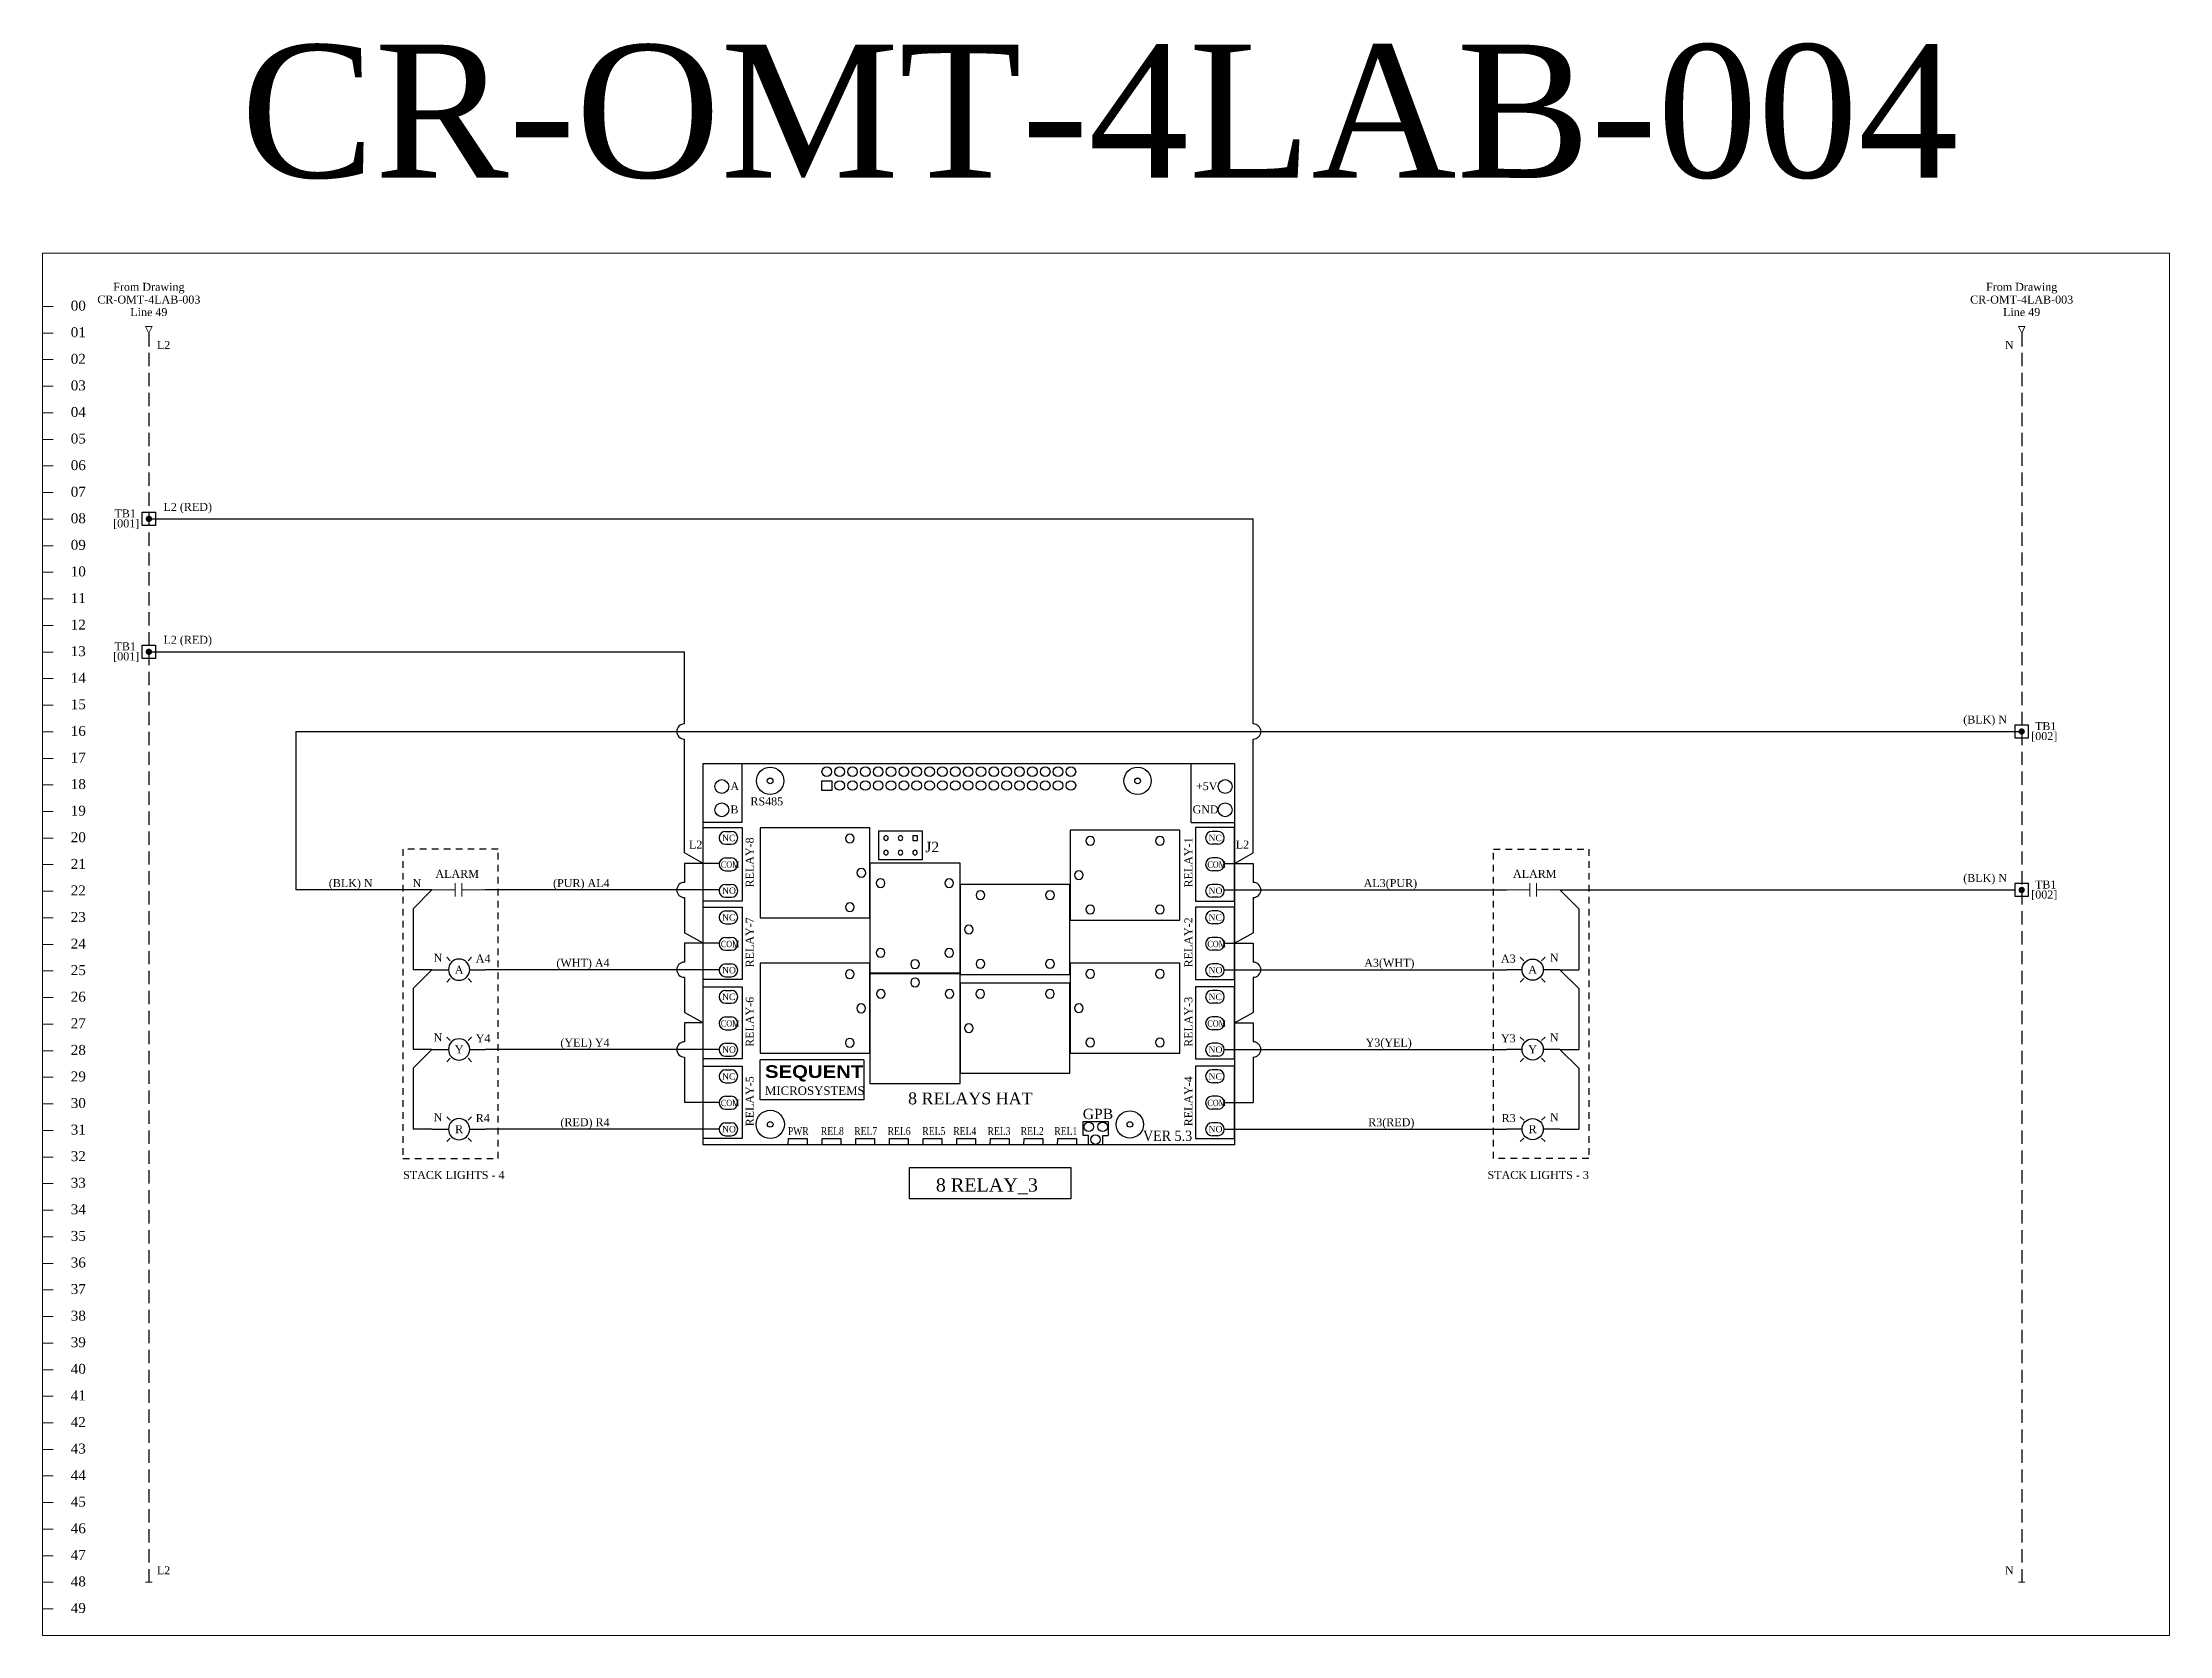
# Model space of a CAD drawing. Extents: x 0 to 232, y 0 to 43.
# Drawn here: x 142.62 to 182.62, y 0 to 29.97 of the extents above; entities that cross this region are included whole.
import ezdxf
from ezdxf.enums import TextEntityAlignment as Align

# ---------------------------------------------------------------- set-up
doc = ezdxf.new("R2010")
doc.units = 0
doc.header["$MEASUREMENT"] = 0
doc.linetypes.add('DASHED2', pattern=[0.375, 0.25, -0.125])
doc.layers.get('0').update_dxf_attribs({"linetype": 'CONTINUOUS'})
for name, color, linetype in [('BORDER', 7, 'CONTINUOUS'), ('BUS JUMPER', 7, 'DASHED2'), ('DEVICE', 4, 'CONTINUOUS'), ('LABEL', 1, 'CONTINUOUS'), ('TEXT', 3, 'CONTINUOUS'), ('WIRE', 7, 'CONTINUOUS')]:
    doc.layers.add(name, color=color, linetype=linetype)
doc.styles.get("Standard").update_dxf_attribs({"font": 'times.ttf', "height": 0.15})

# ---------------------------------------------------------------- blocks, each defined once
blk = doc.blocks.new('BLACK ARROW')
at = {"linetype": 'Continuous', "lineweight": 9}
for p, q in [((0, -0.0625), (0, 0.0625)), ((0, 0.0625), (0.125, 0)), ((0.125, 0), (0, -0.0625))]:
    blk.add_line(p, q, dxfattribs=at)
blk = doc.blocks.new('1ARROW_FROM_TOP')
at = {"layer": 'WIRE', "rotation": 270}
blk.add_blockref('BLACK ARROW', (0, 0.125), dxfattribs=at)
at = {"layer": 'LABEL'}
blk.add_attdef('WIRE_NUMBER_LEFT', text='', height=0.15, dxfattribs=at).set_placement((-0.15, -0.15), align=Align.TOP_RIGHT)
blk.add_attdef('WIRE_NUMBER_RIGHT', text='', height=0.15, dxfattribs=at).set_placement((0.15, -0.15), align=Align.TOP_LEFT)
at = {"layer": 'TEXT'}
for tag, p in [('DESC1', (0, 0.75)), ('DESC2', (0, 0.51)), ('DESC3', (0, 0.275))]:
    blk.add_attdef(tag, text='', height=0.15, dxfattribs=at).set_placement(p, align=Align.BOTTOM_CENTER)
blk = doc.blocks.new('Single Border')
at = {"lineweight": 9}
for p, q in [((0, 25), (0, 24)), ((0, 25), (0.2, 25)), ((0, 24.5), (0.2, 24.5)), ((0, 24), (0, 23)), ((0, 24), (0.2, 24)), ((0, 23.5), (0.2, 23.5)), ((0, 23), (0, 22)), ((0, 23), (0.2, 23)), ((0, 22.5), (0.2, 22.5)), ((0, 22), (0, 21)), ((0, 22), (0.2, 22)), ((0, 21.5), (0.2, 21.5)), ((0, 21), (0, 20)), ((0, 21), (0.2, 21)), ((0, 20.5), (0.2, 20.5)), ((0, 20), (0, 19)), ((0, 20), (0.2, 20)), ((0, 19.5), (0.2, 19.5)), ((0, 19), (0, 18)), ((0, 19), (0.2, 19)), ((0, 18.5), (0.2, 18.5)), ((0, 18), (0, 17)), ((0, 18), (0.2, 18)), ((0, 17.5), (0.2, 17.5)), ((0, 17), (0, 16)), ((0, 17), (0.2, 17)), ((0, 16.5), (0.2, 16.5)), ((0, 16), (0, 15)), ((0, 16), (0.2, 16)), ((0, 15.5), (0.2, 15.5)), ((0, 15), (0, 14)), ((0, 15), (0.2, 15)), ((0, 14.5), (0.2, 14.5)), ((0, 14), (0, 13)), ((0, 14), (0.2, 14)), ((0, 13.5), (0.2, 13.5)), ((0, 13), (0, 12)), ((0, 13), (0.2, 13)), ((0, 12.5), (0.2, 12.5)), ((0, 12), (0, 11)), ((0, 12), (0.2, 12)), ((0, 11.5), (0.2, 11.5)), ((0, 11), (0, 10)), ((0, 11), (0.2, 11)), ((0, 10.5), (0.2, 10.5)), ((0, 10), (0, 9)), ((0, 10), (0.2, 10)), ((0, 9.5), (0.2, 9.5)), ((0, 9), (0, 8)), ((0, 9), (0.2, 9)), ((0, 8.5), (0.2, 8.5)), ((0, 8), (0, 7)), ((0, 8), (0.2, 8)), ((0, 7.5), (0.2, 7.5)), ((0, 7), (0, 6)), ((0, 7), (0.2, 7)), ((0, 6.5), (0.2, 6.5)), ((0, 6), (0, 5)), ((0, 6), (0.2, 6)), ((0, 5.5), (0.2, 5.5)), ((0, 5), (0, 4)), ((0, 5), (0.2, 5)), ((0, 4.5), (0.2, 4.5)), ((0, 4), (0, 3)), ((0, 4), (0.2, 4)), ((0, 3.5), (0.2, 3.5)), ((0, 3), (0, 2)), ((0, 3), (0.2, 3)), ((0, 2.5), (0.2, 2.5)), ((0, 2), (0, 1)), ((0, 2), (0.2, 2)), ((0, 1.5), (0.2, 1.5)), ((0, 1), (0, 0)), ((0, 1), (0.2, 1)), ((0, 0.5), (0.2, 0.5))]:
    blk.add_line(p, q, dxfattribs=at)
blk.add_lwpolyline([(0, 0), (40, 0), (40, 26), (0, 26)], close=True, dxfattribs=at)
for s, p in [('00', (0.673, 25.016)), ('10', (0.673, 20.016)), ('20', (0.673, 15.016)), ('30', (0.673, 10.016)), ('40', (0.673, 5.016))]:
    blk.add_text(s, height=0.1875).set_placement(p, align=Align.MIDDLE_CENTER)
for s, p in [('01', (0.673, 24.516)), ('02', (0.673, 24.016)), ('03', (0.673, 23.516)), ('04', (0.673, 23.016)), ('05', (0.673, 22.516)), ('06', (0.673, 22.016)), ('07', (0.673, 21.516)), ('08', (0.673, 21.016)), ('09', (0.673, 20.516)), ('11', (0.673, 19.516)), ('12', (0.673, 19.016)), ('13', (0.673, 18.516)), ('14', (0.673, 18.016)), ('15', (0.673, 17.516)), ('16', (0.673, 17.016)), ('17', (0.673, 16.516)), ('18', (0.673, 16.016)), ('19', (0.673, 15.516)), ('21', (0.673, 14.516)), ('22', (0.673, 14.016)), ('23', (0.673, 13.516)), ('24', (0.673, 13.016)), ('25', (0.673, 12.516)), ('26', (0.673, 12.016)), ('27', (0.673, 11.516)), ('28', (0.673, 11.016)), ('29', (0.673, 10.516)), ('31', (0.673, 9.516)), ('32', (0.673, 9.016)), ('33', (0.673, 8.516)), ('34', (0.673, 8.016)), ('35', (0.673, 7.516)), ('36', (0.673, 7.016)), ('37', (0.673, 6.516)), ('38', (0.673, 6.016)), ('39', (0.673, 5.516)), ('41', (0.673, 4.516)), ('42', (0.673, 4.016)), ('43', (0.673, 3.516)), ('44', (0.673, 3.016)), ('45', (0.673, 2.516)), ('46', (0.673, 2.016)), ('47', (0.673, 1.516)), ('48', (0.673, 1.016)), ('49', (0.673, 0.516))]:
    blk.add_text(s, height=0.1875).set_placement(p, align=Align.MIDDLE)
blk = doc.blocks.new('8 CHANNEL HAT RELAY')
at = {"layer": 'DEVICE'}
for p, q in [((0, 6.815), (10.025, 6.815)), ((0, -0.385), (0, 6.815)), ((0, 5.704), (0, 6.815)), ((0.734, 5.704), (0.734, 6.815)), ((9.207, 5.704), (9.207, 6.815)), ((10.025, 6.815), (10.025, -0.385)), ((0.734, 5.704), (0, 5.704)), ((9.207, 5.704), (10.025, 5.704)), ((0.424, 5.533), (0.531, 5.533)), ((0.424, 5.29), (0.531, 5.29)), ((9.711, 5.533), (9.604, 5.533)), ((9.711, 5.29), (9.604, 5.29)), ((0.424, 5.033), (0.531, 5.033)), ((9.711, 5.033), (9.604, 5.033)), ((0.424, 4.79), (0.531, 4.79)), ((0.424, 4.533), (0.531, 4.533)), ((9.711, 4.79), (9.604, 4.79)), ((9.711, 4.533), (9.604, 4.533)), ((0.424, 4.29), (0.531, 4.29)), ((0.424, 4.033), (0.531, 4.033)), ((9.711, 4.29), (9.604, 4.29)), ((9.711, 4.033), (9.604, 4.033)), ((0.424, 3.79), (0.531, 3.79)), ((9.711, 3.79), (9.604, 3.79)), ((0.424, 3.533), (0.531, 3.533)), ((0.424, 3.29), (0.531, 3.29)), ((9.711, 3.533), (9.604, 3.533)), ((9.711, 3.29), (9.604, 3.29)), ((0.424, 3.033), (0.531, 3.033)), ((9.711, 3.033), (9.604, 3.033)), ((0.424, 2.79), (0.531, 2.79)), ((0.424, 2.533), (0.531, 2.533)), ((9.711, 2.79), (9.604, 2.79)), ((9.711, 2.533), (9.604, 2.533)), ((0.424, 2.29), (0.531, 2.29)), ((0.424, 2.033), (0.531, 2.033)), ((9.711, 2.29), (9.604, 2.29)), ((9.711, 2.033), (9.604, 2.033)), ((0.424, 1.79), (0.531, 1.79)), ((9.711, 1.79), (9.604, 1.79)), ((0.424, 1.533), (0.531, 1.533)), ((0.424, 1.29), (0.531, 1.29)), ((1.077, 0.464), (1.077, 1.22)), ((3.031, 1.22), (1.077, 1.22)), ((3.031, 1.22), (3.031, 0.464)), ((9.711, 1.533), (9.604, 1.533)), ((9.711, 1.29), (9.604, 1.29)), ((0.424, 1.033), (0.531, 1.033)), ((9.711, 1.033), (9.604, 1.033)), ((0.424, 0.79), (0.531, 0.79)), ((0.424, 0.533), (0.531, 0.533)), ((3.031, 0.464), (1.077, 0.464)), ((9.711, 0.79), (9.604, 0.79)), ((9.711, 0.533), (9.604, 0.533)), ((0.424, 0.29), (0.531, 0.29)), ((0.424, 0.033), (0.531, 0.033)), ((7.169, 0.06), (7.644, 0.06)), ((7.169, -0.206), (7.169, 0.06)), ((7.644, 0.06), (7.644, -0.206)), ((9.711, 0.29), (9.604, 0.29)), ((9.711, 0.033), (9.604, 0.033)), ((10.025, -0.385), (0, -0.385)), ((0.424, -0.21), (0.531, -0.21)), ((1.607, -0.39), (1.609, -0.266)), ((1.609, -0.266), (1.966, -0.266)), ((1.966, -0.266), (1.966, -0.385)), ((2.244, -0.388), (2.247, -0.264)), ((2.244, -0.266), (2.601, -0.266)), ((2.601, -0.266), (2.601, -0.385)), ((2.879, -0.388), (2.882, -0.264)), ((2.879, -0.266), (3.236, -0.266)), ((3.236, -0.266), (3.236, -0.385)), ((3.514, -0.388), (3.517, -0.264)), ((3.514, -0.266), (3.871, -0.266)), ((3.871, -0.266), (3.871, -0.385)), ((4.149, -0.388), (4.152, -0.264)), ((4.149, -0.266), (4.506, -0.266)), ((4.506, -0.266), (4.506, -0.385)), ((4.784, -0.388), (4.787, -0.264)), ((4.784, -0.266), (5.141, -0.266)), ((5.141, -0.266), (5.141, -0.385)), ((5.419, -0.388), (5.422, -0.264)), ((5.419, -0.266), (5.776, -0.266)), ((5.776, -0.266), (5.776, -0.385)), ((6.054, -0.388), (6.057, -0.264)), ((6.054, -0.266), (6.411, -0.266)), ((6.411, -0.266), (6.411, -0.385)), ((6.689, -0.388), (6.692, -0.264)), ((6.689, -0.266), (7.046, -0.266)), ((7.046, -0.266), (7.046, -0.385)), ((7.269, -0.206), (7.169, -0.206)), ((7.269, -0.385), (7.269, -0.206)), ((7.544, -0.385), (7.544, -0.206)), ((7.544, -0.206), (7.644, -0.206)), ((9.711, -0.21), (9.604, -0.21))]:
    blk.add_line(p, q, dxfattribs=at)
for points in [[(2.242, 6.489), (2.429, 6.489), (2.429, 6.305), (2.242, 6.305)], [(0, 5.609), (0.734, 5.609), (0.734, 4.216), (0, 4.216)], [(3.147, 3.9), (3.147, 5.601), (1.079, 5.601), (1.079, 3.9)], [(1.079, 3.9), (3.147, 3.9), (3.147, 5.601), (1.079, 5.601)], [(3.314, 4.996), (3.314, 5.544), (4.135, 5.544), (4.135, 4.996)], [(4.135, 4.996), (3.314, 4.996), (3.314, 5.544), (4.135, 5.544)], [(6.926, 5.557), (6.926, 3.857), (8.993, 3.857), (8.993, 5.557)], [(8.993, 5.557), (6.926, 5.557), (6.926, 3.857), (8.993, 3.857)], [(10.025, 5.609), (9.291, 5.609), (9.291, 4.216), (10.025, 4.216)], [(3.147, 2.863), (4.85, 2.863), (4.85, 4.933), (3.147, 4.933)], [(3.147, 4.933), (3.147, 2.863), (4.85, 2.863), (4.85, 4.933)], [(4.853, 4.533), (4.853, 2.832), (6.92, 2.832), (6.92, 4.533)], [(6.92, 4.533), (4.853, 4.533), (4.853, 2.832), (6.92, 2.832)], [(0, 4.101), (0.734, 4.101), (0.734, 2.739), (0, 2.739)], [(10.025, 4.101), (9.291, 4.101), (9.291, 2.739), (10.025, 2.739)], [(3.144, 1.345), (3.144, 3.046), (1.076, 3.046), (1.076, 1.345)], [(1.076, 1.345), (3.144, 1.345), (3.144, 3.046), (1.076, 3.046)], [(4.85, 2.843), (3.147, 2.843), (3.147, 0.776), (4.85, 0.776)], [(4.85, 0.776), (4.85, 2.843), (3.147, 2.843), (3.147, 0.776)], [(6.926, 3.046), (6.926, 1.345), (8.993, 1.345), (8.993, 3.046)], [(8.993, 3.046), (6.926, 3.046), (6.926, 1.345), (8.993, 1.345)], [(0, 2.601), (0.734, 2.601), (0.734, 1.239), (0, 1.239)], [(4.853, 2.671), (4.853, 0.97), (6.92, 0.97), (6.92, 2.671)], [(6.92, 2.671), (4.853, 2.671), (4.853, 0.97), (6.92, 0.97)], [(10.025, 2.601), (9.291, 2.601), (9.291, 1.239), (10.025, 1.239)], [(0, 1.101), (0.734, 1.101), (0.734, -0.261), (0, -0.261)], [(10.025, 1.101), (9.291, 1.101), (9.291, -0.261), (10.025, -0.261)]]:
    blk.add_lwpolyline(points, close=True, dxfattribs=at)
for points in [[(2.85, 5.397, 1), (2.686, 5.397, 1)], [(3.407, 5.407, 1), (3.494, 5.407, 1)], [(3.407, 5.407, 1), (3.494, 5.407, 1)], [(3.407, 5.407, 1), (3.494, 5.407, 1)], [(3.681, 5.407, 1), (3.768, 5.407, 1)], [(3.681, 5.407, 1), (3.768, 5.407, 1)], [(3.681, 5.407, 1), (3.768, 5.407, 1)], [(7.223, 5.355, 1), (7.387, 5.355, 1)], [(8.537, 5.355, 1), (8.702, 5.355, 1)], [(3.067, 4.75, 1), (2.903, 4.75, 1)], [(3.407, 5.133, 1), (3.494, 5.133, 1)], [(3.407, 5.133, 1), (3.494, 5.133, 1)], [(3.407, 5.133, 1), (3.494, 5.133, 1)], [(3.681, 5.133, 1), (3.768, 5.133, 1)], [(3.681, 5.133, 1), (3.768, 5.133, 1)], [(3.681, 5.133, 1), (3.768, 5.133, 1)], [(3.954, 5.133, 1), (4.042, 5.133, 1)], [(3.954, 5.133, 1), (4.042, 5.133, 1)], [(3.954, 5.133, 1), (4.042, 5.133, 1)], [(3.349, 4.475, 1), (3.349, 4.639, 1)], [(4.644, 4.475, 1), (4.644, 4.639, 1)], [(7.006, 4.706, 1), (7.171, 4.706, 1)], [(2.85, 4.101, 1), (2.686, 4.101, 1)], [(5.149, 4.33, 1), (5.313, 4.33, 1)], [(6.463, 4.33, 1), (6.627, 4.33, 1)], [(7.223, 4.06, 1), (7.387, 4.06, 1)], [(8.537, 4.06, 1), (8.702, 4.06, 1)], [(4.932, 3.681, 1), (5.097, 3.681, 1)], [(3.349, 3.16, 1), (3.349, 3.325, 1)], [(4.644, 3.16, 1), (4.644, 3.325, 1)], [(2.848, 2.84, 1), (2.684, 2.84, 1)], [(3.998, 2.944, 1), (3.998, 3.108, 1)], [(5.149, 3.035, 1), (5.313, 3.035, 1)], [(6.463, 3.035, 1), (6.627, 3.035, 1)], [(7.223, 2.844, 1), (7.387, 2.844, 1)], [(8.537, 2.844, 1), (8.702, 2.844, 1)], [(3.353, 2.549, 1), (3.353, 2.384, 1)], [(3.999, 2.765, 1), (3.999, 2.601, 1)], [(4.648, 2.549, 1), (4.648, 2.384, 1)], [(5.148, 2.467, 1), (5.312, 2.467, 1)], [(6.462, 2.467, 1), (6.626, 2.467, 1)], [(3.065, 2.194, 1), (2.9, 2.194, 1)], [(7.006, 2.195, 1), (7.171, 2.195, 1)], [(2.848, 1.545, 1), (2.684, 1.545, 1)], [(4.931, 1.818, 1), (5.096, 1.818, 1)], [(7.223, 1.548, 1), (7.387, 1.548, 1)], [(8.537, 1.548, 1), (8.702, 1.548, 1)]]:
    blk.add_lwpolyline(points, format="xyb", close=True, dxfattribs=at)
at = {"layer": 'DEVICE', "flags": 128}
blk.add_lwpolyline([(3.954, 5.363), (4.042, 5.363), (4.042, 5.45), (3.954, 5.45)], close=True, dxfattribs=at)
at = {"layer": 'DEVICE'}
for centre, radius in [((0.351, 6.379), 0.131), ((1.264, 6.486), 0.258), ((1.264, 6.486), 0.0533), ((2.333, 6.66), 0.0906), ((2.576, 6.66), 0.0906), ((2.576, 6.399), 0.0906), ((2.818, 6.66), 0.0906), ((2.818, 6.399), 0.0906), ((3.06, 6.66), 0.0906), ((3.06, 6.399), 0.0906), ((3.303, 6.66), 0.0906), ((3.303, 6.399), 0.0906), ((3.545, 6.66), 0.0906), ((3.545, 6.399), 0.0906), ((3.788, 6.66), 0.0906), ((3.788, 6.399), 0.0906), ((4.03, 6.66), 0.0906), ((4.03, 6.399), 0.0906), ((4.273, 6.66), 0.0906), ((4.273, 6.399), 0.0906), ((4.515, 6.66), 0.0906), ((4.515, 6.399), 0.0906), ((4.758, 6.66), 0.0906), ((4.758, 6.399), 0.0906), ((5, 6.66), 0.0906), ((5, 6.399), 0.0906), ((5.242, 6.66), 0.0906), ((5.242, 6.399), 0.0906), ((5.485, 6.66), 0.0906), ((5.485, 6.399), 0.0906), ((5.727, 6.66), 0.0906), ((5.727, 6.399), 0.0906), ((5.97, 6.66), 0.0906), ((5.97, 6.399), 0.0906), ((6.212, 6.66), 0.0906), ((6.212, 6.399), 0.0906), ((6.455, 6.66), 0.0906), ((6.455, 6.399), 0.0906), ((6.697, 6.66), 0.0906), ((6.697, 6.399), 0.0906), ((6.939, 6.66), 0.0906), ((6.939, 6.399), 0.0906), ((8.198, 6.486), 0.258), ((8.198, 6.486), 0.0533), ((9.85, 6.379), 0.131), ((0.351, 5.942), 0.131), ((9.85, 5.942), 0.131), ((1.266, 0.003), 0.267), ((1.266, 0.003), 0.0533), ((7.277, -0.043), 0.0906), ((7.539, -0.043), 0.0906), ((8.052, 0.003), 0.258), ((8.052, 0.003), 0.0533), ((7.404, -0.283), 0.0906)]:
    blk.add_circle(centre, radius, dxfattribs=at)
for centre, start, end in [((0.424, 5.411), 90, 270), ((0.531, 5.411), 270, 90), ((9.604, 5.411), 90, 270), ((9.711, 5.411), 270, 90), ((0.424, 4.911), 90, 270), ((0.531, 4.911), 270, 90), ((9.604, 4.911), 90, 270), ((9.711, 4.911), 270, 90), ((0.424, 4.411), 90, 270), ((0.531, 4.411), 270, 90), ((9.604, 4.411), 90, 270), ((9.711, 4.411), 270, 90), ((0.424, 3.911), 90, 270), ((0.531, 3.911), 270, 90), ((9.604, 3.911), 90, 270), ((9.711, 3.911), 270, 90), ((0.424, 3.411), 90, 270), ((0.531, 3.411), 270, 90), ((9.604, 3.411), 90, 270), ((9.711, 3.411), 270, 90), ((0.424, 2.911), 90, 270), ((0.531, 2.911), 270, 90), ((9.604, 2.911), 90, 270), ((9.711, 2.911), 270, 90), ((0.424, 2.411), 90, 270), ((0.531, 2.411), 270, 90), ((9.604, 2.411), 90, 270), ((9.711, 2.411), 270, 90), ((0.424, 1.911), 90, 270), ((0.531, 1.911), 270, 90), ((9.604, 1.911), 90, 270), ((9.711, 1.911), 270, 90), ((0.424, 1.411), 90, 270), ((0.531, 1.411), 270, 90), ((9.604, 1.411), 90, 270), ((9.711, 1.411), 270, 90), ((0.424, 0.911), 90, 270), ((0.531, 0.911), 270, 90), ((9.604, 0.911), 90, 270), ((9.711, 0.911), 270, 90), ((0.424, 0.411), 90, 270), ((0.531, 0.411), 270, 90), ((9.604, 0.411), 90, 270), ((9.711, 0.411), 270, 90), ((0.424, -0.089), 90, 270), ((0.531, -0.089), 270, 90), ((9.604, -0.089), 90, 270), ((9.711, -0.089), 270, 90)]:
    blk.add_arc(centre, 0.122, start, end, dxfattribs=at)
at = {"layer": 'DEVICE', "attachment_point": 1}
for s, insert, char_height in [('{\\fArial Black|b0|i0|c0|p34;\\H1.5x;SEQUENT} \\PMICROSYSTEMS', (1.167, 1.12), 0.16), ('8 RELAYS HAT', (3.867, 0.605), 0.224)]:
    blk.add_mtext_dynamic_manual_height_columns(s, width=3.87997, gutter_width=1, heights=[0], dxfattribs=dict(at, insert=insert, char_height=char_height))
at = {"layer": 'TEXT'}
for s, height, p in [('A', 0.15, (0.515, 6.387)), ('+5V', 0.15, (9.299, 6.387)), ('B', 0.15, (0.515, 5.948)), ('RS485', 0.15, (0.892, 6.101)), ('GND', 0.15, (9.236, 5.948)), ('NC', 0.12, (0.357, 5.409)), ('NC', 0.12, (9.537, 5.409)), ('NO', 0.12, (0.357, 4.414)), ('NO', 0.12, (9.537, 4.414)), ('NC', 0.12, (0.357, 3.909)), ('NC', 0.12, (9.537, 3.909)), ('NO', 0.12, (0.357, 2.914)), ('NO', 0.12, (9.537, 2.914)), ('NC', 0.12, (0.357, 2.409)), ('NC', 0.12, (9.537, 2.409)), ('NO', 0.12, (0.357, 1.414)), ('NO', 0.12, (9.537, 1.414)), ('NC', 0.12, (0.357, 0.909)), ('NC', 0.12, (9.537, 0.909)), ('GPB', 0.195, (7.164, 0.201)), ('NO', 0.12, (0.357, -0.086)), ('NO', 0.12, (9.537, -0.086))]:
    blk.add_text(s, height=height, dxfattribs=at).set_placement(p, align=Align.MIDDLE_LEFT)
for s, p in [('RELAY-8', (0.879, 4.475)), ('RELAY-1', (9.157, 4.475)), ('RELAY-7', (0.879, 2.967)), ('RELAY-2', (9.157, 2.967)), ('RELAY-6', (0.879, 1.467)), ('RELAY-3', (9.157, 1.467)), ('RELAY-5', (0.879, -0.033)), ('RELAY-4', (9.157, -0.033))]:
    blk.add_text(s, height=0.15, rotation=90, dxfattribs=at).set_placement(p, align=Align.MIDDLE_LEFT)
blk.add_text('J2', height=0.195, dxfattribs=at).set_placement((4.192, 5.142))
for s, height, width, p in [('COM', 0.12, 0.7, (0.334, 4.908)), ('COM', 0.12, 0.7, (9.514, 4.908)), ('COM', 0.12, 0.7, (0.334, 3.408)), ('COM', 0.12, 0.7, (9.514, 3.408)), ('COM', 0.12, 0.7, (0.334, 1.908)), ('COM', 0.12, 0.7, (9.514, 1.908)), ('COM', 0.12, 0.7, (0.334, 0.408)), ('COM', 0.12, 0.7, (9.514, 0.408)), ('PWR', 0.15, 0.8, (1.599, -0.123)), ('REL8', 0.15, 0.8, (2.221, -0.123)), ('REL7', 0.15, 0.8, (2.851, -0.123)), ('REL6', 0.15, 0.8, (3.481, -0.123)), ('REL5', 0.15, 0.8, (4.137, -0.123)), ('REL4', 0.15, 0.8, (4.721, -0.123)), ('REL3', 0.15, 0.8, (5.366, -0.123)), ('REL2', 0.15, 0.8, (5.993, -0.123)), ('REL1', 0.15, 0.8, (6.628, -0.123)), ('VER 5.3', 0.195, 0.9, (8.3, -0.212))]:
    blk.add_text(s, height=height, dxfattribs=dict(at, width=width)).set_placement(p, align=Align.MIDDLE_LEFT)
blk = doc.blocks.new('NODE')
at = {"const_width": 0.0575}
blk.add_lwpolyline([(-0.03375, 0, 1), (0.03375, 0, 1)], format="xyb", close=True, dxfattribs=at)
blk = doc.blocks.new('TB-Universal')
at = {"layer": 'DEVICE'}
for p, q in [((-0.125, -0.125), (-0.125, 0.125)), ((-0.125, 0.125), (0.125, 0.125)), ((0.125, 0.125), (0.125, -0.125)), ((0.125, -0.125), (-0.125, -0.125))]:
    blk.add_line(p, q, dxfattribs=at)
at = {"layer": 'DEVICE', "xscale": 0.9547136691154776, "yscale": 0.9547136691154776, "zscale": 0.9547136691154776, "rotation": 180}
blk.add_blockref('NODE', (0, 0), dxfattribs=at)
at = {"layer": 'LABEL', "flags": 8}
for tag, p in [('WIRE_TL', (-0.275, 0.15)), ('WIRE_BL', (-0.275, -0.3))]:
    blk.add_attdef(tag, text='', height=0.15, dxfattribs=at).set_placement(p, align=Align.RIGHT)
for tag, p in [('WIRE_TR', (0.275, 0.15)), ('WIRE_BR', (0.275, -0.3))]:
    blk.add_attdef(tag, p, '', height=0.15, dxfattribs=at)
at = {"layer": 'TEXT', "flags": 8}
for tag, p in [('TB_T', (0, 0.38)), ('[TB_T]', (0, 0.157)), ('TB_B', (0, -0.426)), ('[TB_B]', (0, -0.646))]:
    blk.add_attdef(tag, text='', height=0.15, dxfattribs=at).set_placement(p, align=Align.BOTTOM_CENTER)
for tag, p in [('TB_L', (-0.244, 0.102)), ('[TB_L]', (-0.18, -0.086))]:
    blk.add_attdef(tag, text='', height=0.15, dxfattribs=at).set_placement(p, align=Align.MIDDLE_RIGHT)
for tag, p in [('TB_R', (0.251, 0.102)), ('[TB_R]', (0.18, -0.086))]:
    blk.add_attdef(tag, text='', height=0.15, dxfattribs=at).set_placement(p, align=Align.MIDDLE_LEFT)
blk = doc.blocks.new('LIGHT - PUSH TO TEST')
at = {"layer": 'DEVICE'}
for p, q in [((0.663, 0), (0.375, 0)), ((0.629, 0.233), (0.696, 0.167)), ((1.096, 0.233), (1.029, 0.167)), ((1.375, 0), (1.063, 0)), ((0.629, -0.233), (0.696, -0.167)), ((1.096, -0.233), (1.029, -0.167))]:
    blk.add_line(p, q, dxfattribs=at)
blk.add_circle((0.863, 0), 0.2, dxfattribs=at)
at = {"layer": 'LABEL'}
blk.add_attdef('WIRE_LABEL_LEFT', text='', height=0.15, dxfattribs=at).set_placement((0.562, 0.15), align=Align.RIGHT)
blk.add_attdef('WIRE_LABEL_RIGHT', (1.187, 0.15), '', height=0.15, dxfattribs=at)
at = {"layer": 'TEXT'}
for tag, p in [('DESC', (0.863, 0.4)), ('LTX', (0.863, 0.6))]:
    blk.add_attdef(tag, text='', height=0.15, dxfattribs=at).set_placement(p, align=Align.BOTTOM_CENTER)
blk.add_attdef('C', text='', height=0.15, dxfattribs=at).set_placement((0.863, 0), align=Align.MIDDLE)
blk.add_attdef('X', text='', height=0.15, dxfattribs=at).set_placement((0.562, -0.3), align=Align.RIGHT)
blk.add_attdef('Y', (1.187, -0.3), '', height=0.15, dxfattribs=at)
blk = doc.blocks.new('1NO_CONTACT_HORIZ')
at = {"layer": 'DEVICE', "color": 4, "lineweight": 9}
for p, q in [((0, 0), (0.4375, 0)), ((0.4375, 0.125), (0.4375, -0.125)), ((0.5625, -0.125), (0.5625, 0.125)), ((0.5625, 0), (1, 0))]:
    blk.add_line(p, q, dxfattribs=at)
at = {"layer": 'TEXT'}
for tag, p in [('DESC', (0.5, 0.45)), ('LINE', (0.5, 0.25))]:
    blk.add_attdef(tag, text='', height=0.15, dxfattribs=at).set_placement(p, align=Align.MIDDLE_CENTER)
blk.add_attdef('X', text='', height=0.15, dxfattribs=at).set_placement((0.3375, -0.15), align=Align.MIDDLE_RIGHT)
blk.add_attdef('Y', text='', height=0.15, dxfattribs=at).set_placement((0.6625, -0.15), align=Align.MIDDLE_LEFT)
blk = doc.blocks.new('1END')
at = {"layer": 'WIRE', "linetype": 'Continuous', "lineweight": 9}
blk.add_line((-0.0625, 0), (0.0625, 0), dxfattribs=at)
at = {"layer": 'LABEL'}
blk.add_attdef('WIRE_NUMBER_LEFT', text='', height=0.15, dxfattribs=at).set_placement((-0.15, 0.15), align=Align.RIGHT)
blk.add_attdef('WIRE_NUMBER_RIGHT', (0.15, 0.15), '', height=0.15, dxfattribs=at)

msp = doc.modelspace()

# ---------------------------------------------------------------- linework, layer by layer
for p, q in [((149.941, 14.024), (147.382, 14.024)), ((155.345, 14.024), (150.941, 14.024)), ((164.842, 14.024), (170.154, 14.024)), ((171.154, 14.024), (179.714, 14.024)), ((155.345, 12.524), (150.941, 12.524)), ((164.842, 12.524), (170.154, 12.524)), ((155.344, 11.024), (150.941, 11.024)), ((164.842, 11.024), (170.154, 11.024)), ((155.344, 9.524), (150.941, 9.524)), ((164.842, 9.524), (170.154, 9.524))]:
    msp.add_line(p, q)
at = {"layer": 'BUS JUMPER'}
for p, q in [((144.618, 24.5), (144.618, 1)), ((179.839, 24.5), (179.839, 1))]:
    msp.add_line(p, q, dxfattribs=at)
at = {"layer": 'WIRE', "ltscale": 0.5}
for p, q in [((144.618, 21.005), (165.388, 21.005)), ((165.388, 17.148), (165.388, 21.005)), ((144.618, 18.505), (154.689, 18.505)), ((154.689, 17.148), (154.689, 18.505)), ((147.382, 17.005), (179.839, 17.005)), ((147.382, 17.005), (147.382, 14.024)), ((154.689, 14.72), (154.689, 16.862)), ((165.388, 14.72), (165.388, 16.862)), ((155.042, 14.524), (154.689, 14.72)), ((154.689, 14.524), (154.689, 14.167)), ((155.042, 14.524), (154.689, 14.524)), ((155.345, 14.524), (155.042, 14.524)), ((164.842, 14.524), (165.034, 14.524)), ((165.034, 14.524), (165.388, 14.72)), ((165.034, 14.524), (165.388, 14.524)), ((165.388, 14.524), (165.388, 14.167)), ((149.941, 14.024), (149.587, 13.67)), ((171.154, 14.024), (171.508, 13.67)), ((149.587, 13.67), (149.587, 12.524)), ((154.689, 13.88), (154.689, 13.22)), ((165.388, 13.88), (165.388, 13.22)), ((171.508, 13.67), (171.508, 12.524)), ((155.042, 13.024), (154.689, 13.22)), ((165.034, 13.024), (165.388, 13.22)), ((154.689, 13.024), (154.689, 12.667)), ((155.042, 13.024), (154.689, 13.024)), ((155.345, 13.024), (155.042, 13.024)), ((164.842, 13.024), (165.034, 13.024)), ((165.034, 13.024), (165.388, 13.024)), ((165.388, 13.024), (165.388, 12.667)), ((149.941, 12.524), (149.587, 12.524)), ((149.941, 12.524), (149.587, 12.17)), ((171.154, 12.524), (171.508, 12.524)), ((171.154, 12.524), (171.508, 12.17)), ((149.587, 12.17), (149.587, 11.024)), ((154.689, 12.38), (154.689, 11.72)), ((165.388, 12.38), (165.388, 11.72)), ((171.508, 12.17), (171.508, 11.024)), ((155.042, 11.524), (154.689, 11.72)), ((165.034, 11.524), (165.388, 11.72)), ((154.689, 11.524), (154.689, 11.167)), ((155.042, 11.524), (154.689, 11.524)), ((165.034, 11.524), (165.388, 11.524)), ((165.388, 11.524), (165.388, 11.167)), ((149.941, 11.024), (149.587, 11.024)), ((149.941, 11.024), (149.587, 10.67)), ((154.689, 10.88), (154.689, 10.024)), ((165.388, 10.88), (165.388, 10.024)), ((171.154, 11.024), (171.508, 11.024)), ((171.154, 11.024), (171.508, 10.67)), ((149.587, 10.67), (149.587, 9.524)), ((171.508, 10.67), (171.508, 9.524)), ((155.344, 10.024), (154.689, 10.024)), ((164.842, 10.024), (165.388, 10.024)), ((149.941, 9.524), (149.587, 9.524)), ((171.154, 9.524), (171.508, 9.524))]:
    msp.add_line(p, q, dxfattribs=at)
at = {"layer": 'WIRE', "linetype": 'DASHED2', "ltscale": 0.5}
for points in [[(151.189, 14.793), (149.396, 14.793), (149.396, 8.972), (151.189, 8.972)], [(169.906, 14.793), (171.699, 14.793), (171.699, 8.972), (169.906, 8.972)]]:
    msp.add_lwpolyline(points, close=True, dxfattribs=at)
at = {"layer": 'WIRE'}
msp.add_lwpolyline([(161.956, 8.805), (161.956, 8.216), (158.926, 8.216), (158.926, 8.805)], close=True, dxfattribs=at)
at = {"layer": 'WIRE', "ltscale": 0.5}
for centre, start, end in [((154.689, 17.005), 90, 270), ((165.388, 17.005), 270, 90), ((154.689, 14.024), 90, 270), ((165.388, 14.024), 270, 90), ((154.689, 12.524), 90, 270), ((165.388, 12.524), 270, 90), ((154.689, 11.024), 90, 270), ((165.388, 11.024), 270, 90)]:
    msp.add_arc(centre, 0.143, start, end, dxfattribs=at)

# ---------------------------------------------------------------- block references
ref = msp.add_blockref('LIGHT - PUSH TO TEST', (151.316, 12.524), dxfattribs=dict(xscale=-1))
ref.add_attrib('C', 'A', dxfattribs={"layer": 'TEXT', "height": 0.15}).set_placement((150.453, 12.524), align=Align.MIDDLE)
ref.add_attrib('WIRE_LABEL_LEFT', 'A4', dxfattribs={"layer": 'LABEL', "height": 0.15}).set_placement((151.042, 12.659), align=Align.RIGHT)
ref.add_attrib('WIRE_LABEL_RIGHT', 'N', (149.974, 12.674), dxfattribs={"layer": 'LABEL', "height": 0.15})
ref = msp.add_blockref('LIGHT - PUSH TO TEST', (169.779, 12.524))
ref.add_attrib('C', 'A', dxfattribs={"layer": 'TEXT', "height": 0.15}).set_placement((170.642, 12.524), align=Align.MIDDLE)
ref.add_attrib('WIRE_LABEL_LEFT', 'A3', dxfattribs={"layer": 'LABEL', "height": 0.15}).set_placement((170.323, 12.659), align=Align.RIGHT)
ref.add_attrib('WIRE_LABEL_RIGHT', 'N', (170.967, 12.674), dxfattribs={"layer": 'LABEL', "height": 0.15})
ref = msp.add_blockref('LIGHT - PUSH TO TEST', (151.316, 11.024), dxfattribs=dict(xscale=-1))
ref.add_attrib('C', 'Y', dxfattribs={"layer": 'TEXT', "height": 0.15}).set_placement((150.453, 11.024), align=Align.MIDDLE)
ref.add_attrib('WIRE_LABEL_LEFT', 'Y4', dxfattribs={"layer": 'LABEL', "height": 0.15}).set_placement((151.042, 11.159), align=Align.RIGHT)
ref.add_attrib('WIRE_LABEL_RIGHT', 'N', (149.974, 11.174), dxfattribs={"layer": 'LABEL', "height": 0.15})
ref = msp.add_blockref('LIGHT - PUSH TO TEST', (169.779, 11.024))
ref.add_attrib('C', 'Y', dxfattribs={"layer": 'TEXT', "height": 0.15}).set_placement((170.642, 11.024), align=Align.MIDDLE)
ref.add_attrib('WIRE_LABEL_LEFT', 'Y3', dxfattribs={"layer": 'LABEL', "height": 0.15}).set_placement((170.323, 11.159), align=Align.RIGHT)
ref.add_attrib('WIRE_LABEL_RIGHT', 'N', (170.967, 11.174), dxfattribs={"layer": 'LABEL', "height": 0.15})
ref = msp.add_blockref('LIGHT - PUSH TO TEST', (151.316, 9.524), dxfattribs=dict(xscale=-1))
ref.add_attrib('C', 'R', dxfattribs={"layer": 'TEXT', "height": 0.15}).set_placement((150.453, 9.524), align=Align.MIDDLE)
ref.add_attrib('WIRE_LABEL_LEFT', 'R4', dxfattribs={"layer": 'LABEL', "height": 0.15}).set_placement((151.03, 9.659), align=Align.RIGHT)
ref.add_attrib('WIRE_LABEL_RIGHT', 'N', (149.974, 9.674), dxfattribs={"layer": 'LABEL', "height": 0.15})
ref = msp.add_blockref('LIGHT - PUSH TO TEST', (169.779, 9.524))
ref.add_attrib('C', 'R', dxfattribs={"layer": 'TEXT', "height": 0.15}).set_placement((170.642, 9.524), align=Align.MIDDLE)
ref.add_attrib('WIRE_LABEL_LEFT', 'R3', dxfattribs={"layer": 'LABEL', "height": 0.15}).set_placement((170.323, 9.659), align=Align.RIGHT)
ref.add_attrib('WIRE_LABEL_RIGHT', 'N', (170.967, 9.674), dxfattribs={"layer": 'LABEL', "height": 0.15})
at = {"layer": 'BORDER'}
msp.add_blockref('Single Border', (142.618, 0), dxfattribs=at)
at = {"layer": 'LABEL'}
ref = msp.add_blockref('1NO_CONTACT_HORIZ', (150.941, 14.024), dxfattribs=dict(at, xscale=-1))
ref.add_attrib('DESC', 'ALARM', dxfattribs={"layer": 'TEXT', "height": 0.15}).set_placement((150.416, 14.327), align=Align.MIDDLE_CENTER)
ref = msp.add_blockref('1NO_CONTACT_HORIZ', (170.154, 14.024), dxfattribs=at)
ref.add_attrib('DESC', 'ALARM', dxfattribs={"layer": 'TEXT', "height": 0.15}).set_placement((170.682, 14.327), align=Align.MIDDLE_CENTER)
at = {"layer": 'WIRE'}
ref = msp.add_blockref('1ARROW_FROM_TOP', (144.618, 24.5), dxfattribs=at)
ref.add_attrib('DESC1', 'From Drawing', dxfattribs={"layer": 'TEXT', "height": 0.15}).set_placement((144.618, 25.25), align=Align.BOTTOM_CENTER)
ref.add_attrib('DESC2', 'CR-OMT-4LAB-003', dxfattribs={"layer": 'TEXT', "height": 0.15}).set_placement((144.618, 25.01), align=Align.BOTTOM_CENTER)
ref.add_attrib('DESC3', 'Line 49', dxfattribs={"layer": 'TEXT', "height": 0.15}).set_placement((144.618, 24.775), align=Align.BOTTOM_CENTER)
ref.add_attrib('WIRE_NUMBER_RIGHT', 'L2', dxfattribs={"layer": 'LABEL', "height": 0.15}).set_placement((144.768, 24.35), align=Align.TOP_LEFT)
ref = msp.add_blockref('1ARROW_FROM_TOP', (179.839, 24.5), dxfattribs=at)
ref.add_attrib('DESC1', 'From Drawing', dxfattribs={"layer": 'TEXT', "height": 0.15}).set_placement((179.839, 25.25), align=Align.BOTTOM_CENTER)
ref.add_attrib('DESC2', 'CR-OMT-4LAB-003', dxfattribs={"layer": 'TEXT', "height": 0.15}).set_placement((179.839, 25.01), align=Align.BOTTOM_CENTER)
ref.add_attrib('DESC3', 'Line 49', dxfattribs={"layer": 'TEXT', "height": 0.15}).set_placement((179.839, 24.775), align=Align.BOTTOM_CENTER)
ref.add_attrib('WIRE_NUMBER_LEFT', 'N', dxfattribs={"layer": 'LABEL', "height": 0.15}).set_placement((179.689, 24.35), align=Align.TOP_RIGHT)
at = {"layer": 'WIRE', "rotation": 270}
msp.add_blockref('BLACK ARROW', (144.618, 24.625), dxfattribs=at)
at = {"layer": 'WIRE'}
for p, values in [((144.618, 21.005), {'WIRE_TR': 'L2 (RED)', 'TB_L': 'TB1', '[TB_L]': '[001]'}), ((144.618, 18.505), {'WIRE_TR': 'L2 (RED)', 'TB_L': 'TB1', '[TB_L]': '[001]'}), ((179.839, 17.005), {'WIRE_TL': '(BLK) N', 'TB_R': 'TB1', '[TB_R]': '[002]'}), ((179.839, 14.024), {'WIRE_TL': '(BLK) N', 'TB_R': 'TB1', '[TB_R]': '[002]'})]:
    msp.add_blockref('TB-Universal', p, dxfattribs=at).add_auto_attribs(values)
at = {"layer": 'WIRE', "ltscale": 0.5, "xscale": 0.99667568, "yscale": 0.99667568, "zscale": 0.99667568}
msp.add_blockref('8 CHANNEL HAT RELAY', (155.042, 9.611), dxfattribs=at)
at = {"layer": 'WIRE'}
ref = msp.add_blockref('1END', (144.618, 1), dxfattribs=at)
ref.add_attrib('WIRE_NUMBER_RIGHT', 'L2', (144.768, 1.15), dxfattribs={"layer": 'LABEL', "height": 0.15})
ref = msp.add_blockref('1END', (179.839, 1), dxfattribs=at)
ref.add_attrib('WIRE_NUMBER_LEFT', 'N', dxfattribs={"layer": 'LABEL', "height": 0.15}).set_placement((179.689, 1.15), align=Align.RIGHT)

# ---------------------------------------------------------------- texts
at = {"layer": 'LABEL'}
for s, p in [('L2', (154.776, 14.802)), ('L2', (165.059, 14.802)), ('N', (149.577, 14.079)), ('AL3(PUR)', (167.463, 14.079)), ('A3(WHT)', (167.475, 12.579)), ('Y3(YEL)', (167.501, 11.079)), ('R3(RED)', (167.55, 9.579))]:
    msp.add_text(s, height=0.15, dxfattribs=at).set_placement(p)
for s, p in [('(BLK) N', (148.826, 14.079)), ('(PUR) AL4', (153.283, 14.079)), ('(WHT) A4', (153.283, 12.579)), ('(YEL) Y4', (153.283, 11.079)), ('(RED) R4', (153.283, 9.579))]:
    msp.add_text(s, height=0.15, dxfattribs=at).set_placement(p, align=Align.RIGHT)
at = {"layer": 'LABEL', "insert": (160.378, 8.45), "char_height": 0.25, "width": 2.68362, "attachment_point": 5}
msp.add_mtext('8 RELAY_3', dxfattribs=at)
at = {"layer": 'TEXT'}
for s, height, p in [('CR-OMT-4LAB-004', 2.5, (162.498, 26.676)), ('STACK LIGHTS - 4', 0.15, (150.353, 8.543)), ('STACK LIGHTS - 3', 0.15, (170.747, 8.543))]:
    msp.add_text(s, height=height, dxfattribs=at).set_placement(p, align=Align.BOTTOM_CENTER)

doc.saveas('drawing.dxf')
